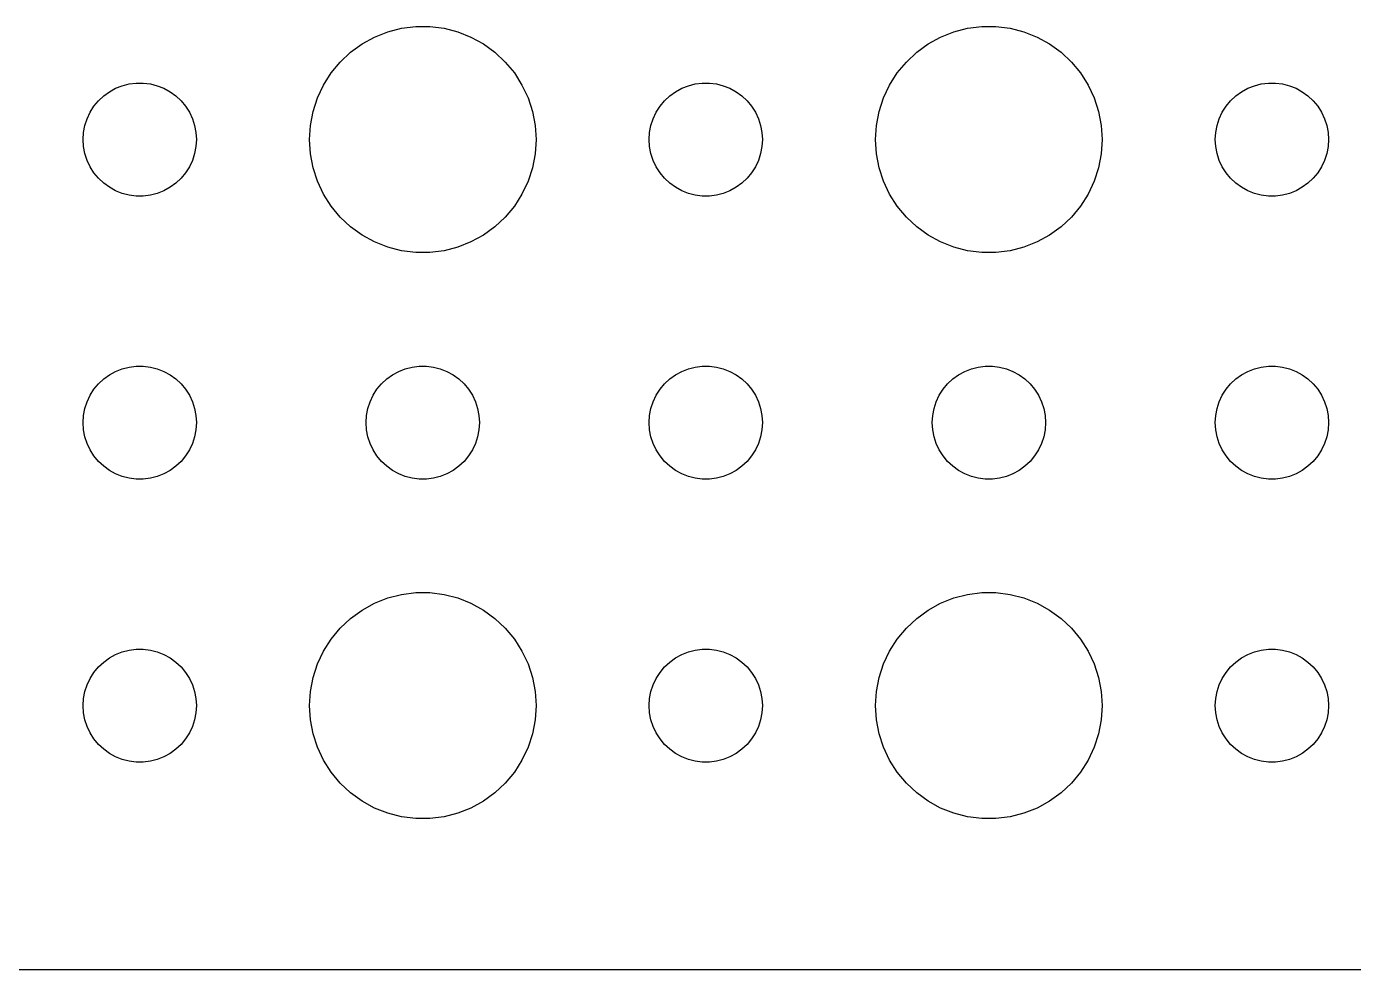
# Model space of a CAD drawing. Header units: metres. Extents: x -134 to 134, y 518 to 1078.
# Drawn here: x -3 to 32.16, y 632.01 to 656.99 of the extents above; entities that cross this region are included whole.
import ezdxf

# ---------------------------------------------------------------- set-up
doc = ezdxf.new("R2010")
doc.units = ezdxf.units.M

msp = doc.modelspace()

# ---------------------------------------------------------------- linework, layer by layer
for p, q in [((6.22266, 656.714), (6.57294, 656.853)), ((6.57294, 656.853), (6.93785, 656.947)), ((6.93785, 656.947), (7.31161, 656.994)), ((7.31161, 656.994), (7.68837, 656.994)), ((7.68837, 656.994), (8.06213, 656.947)), ((8.06213, 656.947), (8.42705, 656.853)), ((8.42705, 656.853), (8.77733, 656.714)), ((21.2227, 656.714), (21.5729, 656.853)), ((21.5729, 656.853), (21.9379, 656.947)), ((21.9379, 656.947), (22.3116, 656.994)), ((22.3116, 656.994), (22.6884, 656.994)), ((22.6884, 656.994), (23.0621, 656.947)), ((23.0621, 656.947), (23.427, 656.853)), ((23.427, 656.853), (23.7773, 656.714)), ((5.58772, 656.312), (5.89252, 656.533)), ((5.89252, 656.533), (6.22266, 656.714)), ((8.77733, 656.714), (9.10747, 656.533)), ((9.10747, 656.533), (9.41226, 656.312)), ((20.5877, 656.312), (20.8925, 656.533)), ((20.8925, 656.533), (21.2227, 656.714)), ((23.7773, 656.714), (24.1075, 656.533)), ((24.1075, 656.533), (24.4123, 656.312)), ((5.31308, 656.054), (5.58772, 656.312)), ((9.41226, 656.312), (9.6869, 656.054)), ((20.3131, 656.054), (20.5877, 656.312)), ((24.4123, 656.312), (24.6869, 656.054)), ((4.87108, 655.445), (5.07294, 655.763)), ((5.07294, 655.763), (5.31308, 656.054)), ((9.6869, 656.054), (9.92705, 655.763)), ((9.92705, 655.763), (10.1289, 655.445)), ((19.8711, 655.445), (20.0729, 655.763)), ((20.0729, 655.763), (20.3131, 656.054)), ((24.6869, 656.054), (24.927, 655.763)), ((24.927, 655.763), (25.1289, 655.445)), ((-0.63866, 655.357), (-0.46352, 655.427)), ((-0.46352, 655.427), (-0.28107, 655.473)), ((-0.28107, 655.473), (-0.09418, 655.497)), ((-0.09418, 655.497), (0.09418, 655.497)), ((0.09418, 655.497), (0.28107, 655.473)), ((0.28107, 655.473), (0.46352, 655.427)), ((0.46352, 655.427), (0.63866, 655.357)), ((4.71066, 655.104), (4.87108, 655.445)), ((10.1289, 655.445), (10.2893, 655.104)), ((14.3613, 655.357), (14.5365, 655.427)), ((14.5365, 655.427), (14.7189, 655.473)), ((14.7189, 655.473), (14.9058, 655.497)), ((14.9058, 655.497), (15.0942, 655.497)), ((15.0942, 655.497), (15.2811, 655.473)), ((15.2811, 655.473), (15.4635, 655.427)), ((15.4635, 655.427), (15.6387, 655.357)), ((19.7107, 655.104), (19.8711, 655.445)), ((25.1289, 655.445), (25.2893, 655.104)), ((29.3613, 655.357), (29.5365, 655.427)), ((29.5365, 655.427), (29.7189, 655.473)), ((29.7189, 655.473), (29.9058, 655.497)), ((29.9058, 655.497), (30.0942, 655.497)), ((30.0942, 655.497), (30.2811, 655.473)), ((30.2811, 655.473), (30.4635, 655.427)), ((30.4635, 655.427), (30.6387, 655.357)), ((-1.09344, 655.027), (-0.95613, 655.156)), ((-0.95613, 655.156), (-0.80373, 655.266)), ((-0.80373, 655.266), (-0.63866, 655.357)), ((0.63866, 655.357), (0.80373, 655.266)), ((0.80373, 655.266), (0.95613, 655.156)), ((0.95613, 655.156), (1.09344, 655.027)), ((4.59424, 654.746), (4.71066, 655.104)), ((10.2893, 655.104), (10.4057, 654.746)), ((13.9065, 655.027), (14.0439, 655.156)), ((14.0439, 655.156), (14.1963, 655.266)), ((14.1963, 655.266), (14.3613, 655.357)), ((15.6387, 655.357), (15.8037, 655.266)), ((15.8037, 655.266), (15.9561, 655.156)), ((15.9561, 655.156), (16.0934, 655.027)), ((19.5942, 654.746), (19.7107, 655.104)), ((25.2893, 655.104), (25.4057, 654.746)), ((28.9065, 655.027), (29.0439, 655.156)), ((29.0439, 655.156), (29.1963, 655.266)), ((29.1963, 655.266), (29.3613, 655.357)), ((30.6387, 655.357), (30.8037, 655.266)), ((30.8037, 655.266), (30.9561, 655.156)), ((30.9561, 655.156), (31.0934, 655.027)), ((-1.39465, 654.552), (-1.31445, 654.723)), ((-1.31445, 654.723), (-1.21352, 654.882)), ((-1.21352, 654.882), (-1.09344, 655.027)), ((1.09344, 655.027), (1.21352, 654.882)), ((1.21352, 654.882), (1.31445, 654.723)), ((1.31445, 654.723), (1.39465, 654.552)), ((4.52365, 654.376), (4.59424, 654.746)), ((10.4057, 654.746), (10.4763, 654.376)), ((13.6053, 654.552), (13.6855, 654.723)), ((13.6855, 654.723), (13.7865, 654.882)), ((13.7865, 654.882), (13.9065, 655.027)), ((16.0934, 655.027), (16.2135, 654.882)), ((16.2135, 654.882), (16.3145, 654.723)), ((16.3145, 654.723), (16.3947, 654.552)), ((19.5237, 654.376), (19.5942, 654.746)), ((25.4057, 654.746), (25.4763, 654.376)), ((28.6053, 654.552), (28.6855, 654.723)), ((28.6855, 654.723), (28.7865, 654.882)), ((28.7865, 654.882), (28.9065, 655.027)), ((31.0934, 655.027), (31.2135, 654.882)), ((31.2135, 654.882), (31.3145, 654.723)), ((31.3145, 654.723), (31.3947, 654.552)), ((-1.48816, 654.188), (-1.45287, 654.373)), ((-1.45287, 654.373), (-1.39465, 654.552)), ((1.39465, 654.552), (1.45287, 654.373)), ((1.45287, 654.373), (1.48816, 654.188)), ((4.5, 654), (4.52365, 654.376)), ((10.4763, 654.376), (10.5, 654)), ((13.5118, 654.188), (13.5471, 654.373)), ((13.5471, 654.373), (13.6053, 654.552)), ((16.3947, 654.552), (16.4529, 654.373)), ((16.4529, 654.373), (16.4882, 654.188)), ((19.5, 654), (19.5237, 654.376)), ((25.4763, 654.376), (25.5, 654)), ((28.5118, 654.188), (28.5471, 654.373)), ((28.5471, 654.373), (28.6053, 654.552)), ((31.3947, 654.552), (31.4529, 654.373)), ((31.4529, 654.373), (31.4882, 654.188)), ((-1.5, 654), (-1.48816, 654.188)), ((-1.48816, 653.812), (-1.5, 654)), ((1.48816, 654.188), (1.5, 654)), ((1.5, 654), (1.48816, 653.812)), ((4.52365, 653.624), (4.5, 654)), ((10.5, 654), (10.4763, 653.624)), ((13.5, 654), (13.5118, 654.188)), ((13.5118, 653.812), (13.5, 654)), ((16.4882, 654.188), (16.5, 654)), ((16.5, 654), (16.4882, 653.812)), ((19.5237, 653.624), (19.5, 654)), ((25.5, 654), (25.4763, 653.624)), ((28.5, 654), (28.5118, 654.188)), ((28.5118, 653.812), (28.5, 654)), ((31.4882, 654.188), (31.5, 654)), ((31.5, 654), (31.4882, 653.812)), ((-1.45287, 653.627), (-1.48816, 653.812)), ((1.48816, 653.812), (1.45287, 653.627)), ((13.5471, 653.627), (13.5118, 653.812)), ((16.4882, 653.812), (16.4529, 653.627)), ((28.5471, 653.627), (28.5118, 653.812)), ((31.4882, 653.812), (31.4529, 653.627)), ((-1.39465, 653.448), (-1.45287, 653.627)), ((-1.31445, 653.277), (-1.39465, 653.448)), ((1.39465, 653.448), (1.31445, 653.277)), ((1.45287, 653.627), (1.39465, 653.448)), ((4.59424, 653.254), (4.52365, 653.624)), ((10.4763, 653.624), (10.4057, 653.254)), ((13.6053, 653.448), (13.5471, 653.627)), ((13.6855, 653.277), (13.6053, 653.448)), ((16.3947, 653.448), (16.3145, 653.277)), ((16.4529, 653.627), (16.3947, 653.448)), ((19.5942, 653.254), (19.5237, 653.624)), ((25.4763, 653.624), (25.4057, 653.254)), ((28.6053, 653.448), (28.5471, 653.627)), ((28.6855, 653.277), (28.6053, 653.448)), ((31.3947, 653.448), (31.3145, 653.277)), ((31.4529, 653.627), (31.3947, 653.448)), ((-1.21352, 653.118), (-1.31445, 653.277)), ((-1.09344, 652.973), (-1.21352, 653.118)), ((-0.95613, 652.844), (-1.09344, 652.973)), ((1.09344, 652.973), (0.95613, 652.844)), ((1.21352, 653.118), (1.09344, 652.973)), ((1.31445, 653.277), (1.21352, 653.118)), ((4.71066, 652.896), (4.59424, 653.254)), ((10.4057, 653.254), (10.2893, 652.896)), ((13.7865, 653.118), (13.6855, 653.277)), ((13.9065, 652.973), (13.7865, 653.118)), ((14.0439, 652.844), (13.9065, 652.973)), ((16.0934, 652.973), (15.9561, 652.844)), ((16.2135, 653.118), (16.0934, 652.973)), ((16.3145, 653.277), (16.2135, 653.118)), ((19.7107, 652.896), (19.5942, 653.254)), ((25.4057, 653.254), (25.2893, 652.896)), ((28.7865, 653.118), (28.6855, 653.277)), ((28.9065, 652.973), (28.7865, 653.118)), ((29.0439, 652.844), (28.9065, 652.973)), ((31.0934, 652.973), (30.9561, 652.844)), ((31.2135, 653.118), (31.0934, 652.973)), ((31.3145, 653.277), (31.2135, 653.118)), ((-0.80373, 652.734), (-0.95613, 652.844)), ((-0.63866, 652.643), (-0.80373, 652.734)), ((-0.46352, 652.573), (-0.63866, 652.643)), ((0.63866, 652.643), (0.46352, 652.573)), ((0.80373, 652.734), (0.63866, 652.643)), ((0.95613, 652.844), (0.80373, 652.734)), ((4.87108, 652.555), (4.71066, 652.896)), ((10.2893, 652.896), (10.1289, 652.555)), ((14.1963, 652.734), (14.0439, 652.844)), ((14.3613, 652.643), (14.1963, 652.734)), ((14.5365, 652.573), (14.3613, 652.643)), ((15.6387, 652.643), (15.4635, 652.573)), ((15.8037, 652.734), (15.6387, 652.643)), ((15.9561, 652.844), (15.8037, 652.734)), ((19.8711, 652.555), (19.7107, 652.896)), ((25.2893, 652.896), (25.1289, 652.555)), ((29.1963, 652.734), (29.0439, 652.844)), ((29.3613, 652.643), (29.1963, 652.734)), ((29.5365, 652.573), (29.3613, 652.643)), ((30.6387, 652.643), (30.4635, 652.573)), ((30.8037, 652.734), (30.6387, 652.643)), ((30.9561, 652.844), (30.8037, 652.734)), ((-0.28107, 652.527), (-0.46352, 652.573)), ((-0.09418, 652.503), (-0.28107, 652.527)), ((0.09418, 652.503), (-0.09418, 652.503)), ((0.28107, 652.527), (0.09418, 652.503)), ((0.46352, 652.573), (0.28107, 652.527)), ((5.07294, 652.237), (4.87108, 652.555)), ((10.1289, 652.555), (9.92705, 652.237)), ((14.7189, 652.527), (14.5365, 652.573)), ((14.9058, 652.503), (14.7189, 652.527)), ((15.0942, 652.503), (14.9058, 652.503)), ((15.2811, 652.527), (15.0942, 652.503)), ((15.4635, 652.573), (15.2811, 652.527)), ((20.0729, 652.237), (19.8711, 652.555)), ((25.1289, 652.555), (24.927, 652.237)), ((29.7189, 652.527), (29.5365, 652.573)), ((29.9058, 652.503), (29.7189, 652.527)), ((30.0942, 652.503), (29.9058, 652.503)), ((30.2811, 652.527), (30.0942, 652.503)), ((30.4635, 652.573), (30.2811, 652.527)), ((5.31308, 651.946), (5.07294, 652.237)), ((5.58772, 651.688), (5.31308, 651.946)), ((9.6869, 651.946), (9.41226, 651.688)), ((9.92705, 652.237), (9.6869, 651.946)), ((20.3131, 651.946), (20.0729, 652.237)), ((20.5877, 651.688), (20.3131, 651.946)), ((24.6869, 651.946), (24.4123, 651.688)), ((24.927, 652.237), (24.6869, 651.946)), ((5.89252, 651.467), (5.58772, 651.688)), ((9.41226, 651.688), (9.10747, 651.467)), ((20.8925, 651.467), (20.5877, 651.688)), ((24.4123, 651.688), (24.1075, 651.467)), ((6.22266, 651.286), (5.89252, 651.467)), ((6.57294, 651.147), (6.22266, 651.286)), ((8.77733, 651.286), (8.42705, 651.147)), ((9.10747, 651.467), (8.77733, 651.286)), ((21.2227, 651.286), (20.8925, 651.467)), ((21.5729, 651.147), (21.2227, 651.286)), ((23.7773, 651.286), (23.427, 651.147)), ((24.1075, 651.467), (23.7773, 651.286)), ((6.93785, 651.053), (6.57294, 651.147)), ((7.31161, 651.006), (6.93785, 651.053)), ((7.68837, 651.006), (7.31161, 651.006)), ((8.06213, 651.053), (7.68837, 651.006)), ((8.42705, 651.147), (8.06213, 651.053)), ((21.9379, 651.053), (21.5729, 651.147)), ((22.3116, 651.006), (21.9379, 651.053)), ((22.6884, 651.006), (22.3116, 651.006)), ((23.0621, 651.053), (22.6884, 651.006)), ((23.427, 651.147), (23.0621, 651.053)), ((-0.95613, 647.656), (-0.80373, 647.766)), ((-0.80373, 647.766), (-0.63866, 647.857)), ((-0.63866, 647.857), (-0.46352, 647.927)), ((-0.46352, 647.927), (-0.28107, 647.973)), ((-0.28107, 647.973), (-0.09418, 647.997)), ((-0.09418, 647.997), (0.09418, 647.997)), ((0.09418, 647.997), (0.28107, 647.973)), ((0.28107, 647.973), (0.46352, 647.927)), ((0.46352, 647.927), (0.63866, 647.857)), ((0.63866, 647.857), (0.80373, 647.766)), ((0.80373, 647.766), (0.95613, 647.656)), ((6.54385, 647.656), (6.69626, 647.766)), ((6.69626, 647.766), (6.86133, 647.857)), ((6.86133, 647.857), (7.03647, 647.927)), ((7.03647, 647.927), (7.21892, 647.973)), ((7.21892, 647.973), (7.40581, 647.997)), ((7.40581, 647.997), (7.59418, 647.997)), ((7.59418, 647.997), (7.78107, 647.973)), ((7.78107, 647.973), (7.96352, 647.927)), ((7.96352, 647.927), (8.13866, 647.857)), ((8.13866, 647.857), (8.30373, 647.766)), ((8.30373, 647.766), (8.45613, 647.656)), ((14.0439, 647.656), (14.1963, 647.766)), ((14.1963, 647.766), (14.3613, 647.857)), ((14.3613, 647.857), (14.5365, 647.927)), ((14.5365, 647.927), (14.7189, 647.973)), ((14.7189, 647.973), (14.9058, 647.997)), ((14.9058, 647.997), (15.0942, 647.997)), ((15.0942, 647.997), (15.2811, 647.973)), ((15.2811, 647.973), (15.4635, 647.927)), ((15.4635, 647.927), (15.6387, 647.857)), ((15.6387, 647.857), (15.8037, 647.766)), ((15.8037, 647.766), (15.9561, 647.656)), ((21.5439, 647.656), (21.6963, 647.766)), ((21.6963, 647.766), (21.8613, 647.857)), ((21.8613, 647.857), (22.0365, 647.927)), ((22.0365, 647.927), (22.2189, 647.973)), ((22.2189, 647.973), (22.4058, 647.997)), ((22.4058, 647.997), (22.5942, 647.997)), ((22.5942, 647.997), (22.7811, 647.973)), ((22.7811, 647.973), (22.9635, 647.927)), ((22.9635, 647.927), (23.1387, 647.857)), ((23.1387, 647.857), (23.3037, 647.766)), ((23.3037, 647.766), (23.4561, 647.656)), ((29.0439, 647.656), (29.1963, 647.766)), ((29.1963, 647.766), (29.3613, 647.857)), ((29.3613, 647.857), (29.5365, 647.927)), ((29.5365, 647.927), (29.7189, 647.973)), ((29.7189, 647.973), (29.9058, 647.997)), ((29.9058, 647.997), (30.0942, 647.997)), ((30.0942, 647.997), (30.2811, 647.973)), ((30.2811, 647.973), (30.4635, 647.927)), ((30.4635, 647.927), (30.6387, 647.857)), ((30.6387, 647.857), (30.8037, 647.766)), ((30.8037, 647.766), (30.9561, 647.656)), ((-1.31445, 647.223), (-1.21352, 647.382)), ((-1.21352, 647.382), (-1.09344, 647.527)), ((-1.09344, 647.527), (-0.95613, 647.656)), ((0.95613, 647.656), (1.09344, 647.527)), ((1.09344, 647.527), (1.21352, 647.382)), ((1.21352, 647.382), (1.31445, 647.223)), ((6.18553, 647.223), (6.28647, 647.382)), ((6.28647, 647.382), (6.40654, 647.527)), ((6.40654, 647.527), (6.54385, 647.656)), ((8.45613, 647.656), (8.59344, 647.527)), ((8.59344, 647.527), (8.71352, 647.382)), ((8.71352, 647.382), (8.81445, 647.223)), ((13.6855, 647.223), (13.7865, 647.382)), ((13.7865, 647.382), (13.9065, 647.527)), ((13.9065, 647.527), (14.0439, 647.656)), ((15.9561, 647.656), (16.0934, 647.527)), ((16.0934, 647.527), (16.2135, 647.382)), ((16.2135, 647.382), (16.3145, 647.223)), ((21.1855, 647.223), (21.2865, 647.382)), ((21.2865, 647.382), (21.4065, 647.527)), ((21.4065, 647.527), (21.5439, 647.656)), ((23.4561, 647.656), (23.5934, 647.527)), ((23.5934, 647.527), (23.7135, 647.382)), ((23.7135, 647.382), (23.8145, 647.223)), ((28.6855, 647.223), (28.7865, 647.382)), ((28.7865, 647.382), (28.9065, 647.527)), ((28.9065, 647.527), (29.0439, 647.656)), ((30.9561, 647.656), (31.0934, 647.527)), ((31.0934, 647.527), (31.2135, 647.382)), ((31.2135, 647.382), (31.3145, 647.223)), ((-1.45287, 646.873), (-1.39465, 647.052)), ((-1.39465, 647.052), (-1.31445, 647.223)), ((1.31445, 647.223), (1.39465, 647.052)), ((1.39465, 647.052), (1.45287, 646.873)), ((6.04712, 646.873), (6.10533, 647.052)), ((6.10533, 647.052), (6.18553, 647.223)), ((8.81445, 647.223), (8.89465, 647.052)), ((8.89465, 647.052), (8.95287, 646.873)), ((13.5471, 646.873), (13.6053, 647.052)), ((13.6053, 647.052), (13.6855, 647.223)), ((16.3145, 647.223), (16.3947, 647.052)), ((16.3947, 647.052), (16.4529, 646.873)), ((21.0471, 646.873), (21.1053, 647.052)), ((21.1053, 647.052), (21.1855, 647.223)), ((23.8145, 647.223), (23.8947, 647.052)), ((23.8947, 647.052), (23.9529, 646.873)), ((28.5471, 646.873), (28.6053, 647.052)), ((28.6053, 647.052), (28.6855, 647.223)), ((31.3145, 647.223), (31.3947, 647.052)), ((31.3947, 647.052), (31.4529, 646.873)), ((-1.5, 646.5), (-1.48816, 646.688)), ((-1.48816, 646.688), (-1.45287, 646.873)), ((1.45287, 646.873), (1.48816, 646.688)), ((1.48816, 646.688), (1.5, 646.5)), ((6, 646.5), (6.01183, 646.688)), ((6.01183, 646.688), (6.04712, 646.873)), ((8.95287, 646.873), (8.98816, 646.688)), ((8.98816, 646.688), (9, 646.5)), ((13.5, 646.5), (13.5118, 646.688)), ((13.5118, 646.688), (13.5471, 646.873)), ((16.4529, 646.873), (16.4882, 646.688)), ((16.4882, 646.688), (16.5, 646.5)), ((21, 646.5), (21.0118, 646.688)), ((21.0118, 646.688), (21.0471, 646.873)), ((23.9529, 646.873), (23.9882, 646.688)), ((23.9882, 646.688), (24, 646.5)), ((28.5, 646.5), (28.5118, 646.688)), ((28.5118, 646.688), (28.5471, 646.873)), ((31.4529, 646.873), (31.4882, 646.688)), ((31.4882, 646.688), (31.5, 646.5)), ((-1.48816, 646.312), (-1.5, 646.5)), ((-1.45287, 646.127), (-1.48816, 646.312)), ((1.48816, 646.312), (1.45287, 646.127)), ((1.5, 646.5), (1.48816, 646.312)), ((6.01183, 646.312), (6, 646.5)), ((6.04712, 646.127), (6.01183, 646.312)), ((8.98816, 646.312), (8.95287, 646.127)), ((9, 646.5), (8.98816, 646.312)), ((13.5118, 646.312), (13.5, 646.5)), ((13.5471, 646.127), (13.5118, 646.312)), ((16.4882, 646.312), (16.4529, 646.127)), ((16.5, 646.5), (16.4882, 646.312)), ((21.0118, 646.312), (21, 646.5)), ((21.0471, 646.127), (21.0118, 646.312)), ((23.9882, 646.312), (23.9529, 646.127)), ((24, 646.5), (23.9882, 646.312)), ((28.5118, 646.312), (28.5, 646.5)), ((28.5471, 646.127), (28.5118, 646.312)), ((31.4882, 646.312), (31.4529, 646.127)), ((31.5, 646.5), (31.4882, 646.312)), ((-1.39465, 645.948), (-1.45287, 646.127)), ((-1.31445, 645.777), (-1.39465, 645.948)), ((1.39465, 645.948), (1.31445, 645.777)), ((1.45287, 646.127), (1.39465, 645.948)), ((6.10533, 645.948), (6.04712, 646.127)), ((6.18553, 645.777), (6.10533, 645.948)), ((8.89465, 645.948), (8.81445, 645.777)), ((8.95287, 646.127), (8.89465, 645.948)), ((13.6053, 645.948), (13.5471, 646.127)), ((13.6855, 645.777), (13.6053, 645.948)), ((16.3947, 645.948), (16.3145, 645.777)), ((16.4529, 646.127), (16.3947, 645.948)), ((21.1053, 645.948), (21.0471, 646.127)), ((21.1855, 645.777), (21.1053, 645.948)), ((23.8947, 645.948), (23.8145, 645.777)), ((23.9529, 646.127), (23.8947, 645.948)), ((28.6053, 645.948), (28.5471, 646.127)), ((28.6855, 645.777), (28.6053, 645.948)), ((31.3947, 645.948), (31.3145, 645.777)), ((31.4529, 646.127), (31.3947, 645.948)), ((-1.21352, 645.618), (-1.31445, 645.777)), ((-1.09344, 645.473), (-1.21352, 645.618)), ((1.21352, 645.618), (1.09344, 645.473)), ((1.31445, 645.777), (1.21352, 645.618)), ((6.28647, 645.618), (6.18553, 645.777)), ((6.40654, 645.473), (6.28647, 645.618)), ((8.71352, 645.618), (8.59344, 645.473)), ((8.81445, 645.777), (8.71352, 645.618)), ((13.7865, 645.618), (13.6855, 645.777)), ((13.9065, 645.473), (13.7865, 645.618)), ((16.2135, 645.618), (16.0934, 645.473)), ((16.3145, 645.777), (16.2135, 645.618)), ((21.2865, 645.618), (21.1855, 645.777)), ((21.4065, 645.473), (21.2865, 645.618)), ((23.7135, 645.618), (23.5934, 645.473)), ((23.8145, 645.777), (23.7135, 645.618)), ((28.7865, 645.618), (28.6855, 645.777)), ((28.9065, 645.473), (28.7865, 645.618)), ((31.2135, 645.618), (31.0934, 645.473)), ((31.3145, 645.777), (31.2135, 645.618)), ((-0.95613, 645.344), (-1.09344, 645.473)), ((-0.80373, 645.234), (-0.95613, 645.344)), ((-0.63866, 645.143), (-0.80373, 645.234)), ((0.80373, 645.234), (0.63866, 645.143)), ((0.95613, 645.344), (0.80373, 645.234)), ((1.09344, 645.473), (0.95613, 645.344)), ((6.54385, 645.344), (6.40654, 645.473)), ((6.69626, 645.234), (6.54385, 645.344)), ((6.86133, 645.143), (6.69626, 645.234)), ((8.30373, 645.234), (8.13866, 645.143)), ((8.45613, 645.344), (8.30373, 645.234)), ((8.59344, 645.473), (8.45613, 645.344)), ((14.0439, 645.344), (13.9065, 645.473)), ((14.1963, 645.234), (14.0439, 645.344)), ((14.3613, 645.143), (14.1963, 645.234)), ((15.8037, 645.234), (15.6387, 645.143)), ((15.9561, 645.344), (15.8037, 645.234)), ((16.0934, 645.473), (15.9561, 645.344)), ((21.5439, 645.344), (21.4065, 645.473)), ((21.6963, 645.234), (21.5439, 645.344)), ((21.8613, 645.143), (21.6963, 645.234)), ((23.3037, 645.234), (23.1387, 645.143)), ((23.4561, 645.344), (23.3037, 645.234)), ((23.5934, 645.473), (23.4561, 645.344)), ((29.0439, 645.344), (28.9065, 645.473)), ((29.1963, 645.234), (29.0439, 645.344)), ((29.3613, 645.143), (29.1963, 645.234)), ((30.8037, 645.234), (30.6387, 645.143)), ((30.9561, 645.344), (30.8037, 645.234)), ((31.0934, 645.473), (30.9561, 645.344)), ((-0.46352, 645.073), (-0.63866, 645.143)), ((-0.28107, 645.027), (-0.46352, 645.073)), ((-0.09418, 645.003), (-0.28107, 645.027)), ((0.09418, 645.003), (-0.09418, 645.003)), ((0.28107, 645.027), (0.09418, 645.003)), ((0.46352, 645.073), (0.28107, 645.027)), ((0.63866, 645.143), (0.46352, 645.073)), ((7.03647, 645.073), (6.86133, 645.143)), ((7.21892, 645.027), (7.03647, 645.073)), ((7.40581, 645.003), (7.21892, 645.027)), ((7.59418, 645.003), (7.40581, 645.003)), ((7.78107, 645.027), (7.59418, 645.003)), ((7.96352, 645.073), (7.78107, 645.027)), ((8.13866, 645.143), (7.96352, 645.073)), ((14.5365, 645.073), (14.3613, 645.143)), ((14.7189, 645.027), (14.5365, 645.073)), ((14.9058, 645.003), (14.7189, 645.027)), ((15.0942, 645.003), (14.9058, 645.003)), ((15.2811, 645.027), (15.0942, 645.003)), ((15.4635, 645.073), (15.2811, 645.027)), ((15.6387, 645.143), (15.4635, 645.073)), ((22.0365, 645.073), (21.8613, 645.143)), ((22.2189, 645.027), (22.0365, 645.073)), ((22.4058, 645.003), (22.2189, 645.027)), ((22.5942, 645.003), (22.4058, 645.003)), ((22.7811, 645.027), (22.5942, 645.003)), ((22.9635, 645.073), (22.7811, 645.027)), ((23.1387, 645.143), (22.9635, 645.073)), ((29.5365, 645.073), (29.3613, 645.143)), ((29.7189, 645.027), (29.5365, 645.073)), ((29.9058, 645.003), (29.7189, 645.027)), ((30.0942, 645.003), (29.9058, 645.003)), ((30.2811, 645.027), (30.0942, 645.003)), ((30.4635, 645.073), (30.2811, 645.027)), ((30.6387, 645.143), (30.4635, 645.073)), ((5.89252, 641.533), (6.22266, 641.714)), ((6.22266, 641.714), (6.57294, 641.853)), ((6.57294, 641.853), (6.93785, 641.947)), ((6.93785, 641.947), (7.31161, 641.994)), ((7.31161, 641.994), (7.68837, 641.994)), ((7.68837, 641.994), (8.06213, 641.947)), ((8.06213, 641.947), (8.42705, 641.853)), ((8.42705, 641.853), (8.77733, 641.714)), ((8.77733, 641.714), (9.10747, 641.533)), ((20.8925, 641.533), (21.2227, 641.714)), ((21.2227, 641.714), (21.5729, 641.853)), ((21.5729, 641.853), (21.9379, 641.947)), ((21.9379, 641.947), (22.3116, 641.994)), ((22.3116, 641.994), (22.6884, 641.994)), ((22.6884, 641.994), (23.0621, 641.947)), ((23.0621, 641.947), (23.427, 641.853)), ((23.427, 641.853), (23.7773, 641.714)), ((23.7773, 641.714), (24.1075, 641.533)), ((5.58772, 641.312), (5.89252, 641.533)), ((9.10747, 641.533), (9.41226, 641.312)), ((20.5877, 641.312), (20.8925, 641.533)), ((24.1075, 641.533), (24.4123, 641.312)), ((5.07294, 640.763), (5.31308, 641.054)), ((5.31308, 641.054), (5.58772, 641.312)), ((9.41226, 641.312), (9.6869, 641.054)), ((9.6869, 641.054), (9.92705, 640.763)), ((20.0729, 640.763), (20.3131, 641.054)), ((20.3131, 641.054), (20.5877, 641.312)), ((24.4123, 641.312), (24.6869, 641.054)), ((24.6869, 641.054), (24.927, 640.763)), ((4.87108, 640.445), (5.07294, 640.763)), ((9.92705, 640.763), (10.1289, 640.445)), ((19.8711, 640.445), (20.0729, 640.763)), ((24.927, 640.763), (25.1289, 640.445)), ((-0.80373, 640.266), (-0.63866, 640.357)), ((-0.63866, 640.357), (-0.46352, 640.427)), ((-0.46352, 640.427), (-0.28107, 640.473)), ((-0.28107, 640.473), (-0.09418, 640.497)), ((-0.09418, 640.497), (0.09418, 640.497)), ((0.09418, 640.497), (0.28107, 640.473)), ((0.28107, 640.473), (0.46352, 640.427)), ((0.46352, 640.427), (0.63866, 640.357)), ((0.63866, 640.357), (0.80373, 640.266)), ((4.71066, 640.104), (4.87108, 640.445)), ((10.1289, 640.445), (10.2893, 640.104)), ((14.1963, 640.266), (14.3613, 640.357)), ((14.3613, 640.357), (14.5365, 640.427)), ((14.5365, 640.427), (14.7189, 640.473)), ((14.7189, 640.473), (14.9058, 640.497)), ((14.9058, 640.497), (15.0942, 640.497)), ((15.0942, 640.497), (15.2811, 640.473)), ((15.2811, 640.473), (15.4635, 640.427)), ((15.4635, 640.427), (15.6387, 640.357)), ((15.6387, 640.357), (15.8037, 640.266)), ((19.7107, 640.104), (19.8711, 640.445)), ((25.1289, 640.445), (25.2893, 640.104)), ((29.1963, 640.266), (29.3613, 640.357)), ((29.3613, 640.357), (29.5365, 640.427)), ((29.5365, 640.427), (29.7189, 640.473)), ((29.7189, 640.473), (29.9058, 640.497)), ((29.9058, 640.497), (30.0942, 640.497)), ((30.0942, 640.497), (30.2811, 640.473)), ((30.2811, 640.473), (30.4635, 640.427)), ((30.4635, 640.427), (30.6387, 640.357)), ((30.6387, 640.357), (30.8037, 640.266)), ((-1.21352, 639.882), (-1.09344, 640.027)), ((-1.09344, 640.027), (-0.95613, 640.156)), ((-0.95613, 640.156), (-0.80373, 640.266)), ((0.80373, 640.266), (0.95613, 640.156)), ((0.95613, 640.156), (1.09344, 640.027)), ((1.09344, 640.027), (1.21352, 639.882)), ((4.59424, 639.746), (4.71066, 640.104)), ((10.2893, 640.104), (10.4057, 639.746)), ((13.7865, 639.882), (13.9065, 640.027)), ((13.9065, 640.027), (14.0439, 640.156)), ((14.0439, 640.156), (14.1963, 640.266)), ((15.8037, 640.266), (15.9561, 640.156)), ((15.9561, 640.156), (16.0934, 640.027)), ((16.0934, 640.027), (16.2135, 639.882)), ((19.5942, 639.746), (19.7107, 640.104)), ((25.2893, 640.104), (25.4057, 639.746)), ((28.7865, 639.882), (28.9065, 640.027)), ((28.9065, 640.027), (29.0439, 640.156)), ((29.0439, 640.156), (29.1963, 640.266)), ((30.8037, 640.266), (30.9561, 640.156)), ((30.9561, 640.156), (31.0934, 640.027)), ((31.0934, 640.027), (31.2135, 639.882)), ((-1.39465, 639.552), (-1.31445, 639.723)), ((-1.31445, 639.723), (-1.21352, 639.882)), ((1.21352, 639.882), (1.31445, 639.723)), ((1.31445, 639.723), (1.39465, 639.552)), ((4.52365, 639.376), (4.59424, 639.746)), ((10.4057, 639.746), (10.4763, 639.376)), ((13.6053, 639.552), (13.6855, 639.723)), ((13.6855, 639.723), (13.7865, 639.882)), ((16.2135, 639.882), (16.3145, 639.723)), ((16.3145, 639.723), (16.3947, 639.552)), ((19.5237, 639.376), (19.5942, 639.746)), ((25.4057, 639.746), (25.4763, 639.376)), ((28.6053, 639.552), (28.6855, 639.723)), ((28.6855, 639.723), (28.7865, 639.882)), ((31.2135, 639.882), (31.3145, 639.723)), ((31.3145, 639.723), (31.3947, 639.552)), ((-1.48816, 639.188), (-1.45287, 639.373)), ((-1.45287, 639.373), (-1.39465, 639.552)), ((1.39465, 639.552), (1.45287, 639.373)), ((1.45287, 639.373), (1.48816, 639.188)), ((4.5, 639), (4.52365, 639.376)), ((10.4763, 639.376), (10.5, 639)), ((13.5118, 639.188), (13.5471, 639.373)), ((13.5471, 639.373), (13.6053, 639.552)), ((16.3947, 639.552), (16.4529, 639.373)), ((16.4529, 639.373), (16.4882, 639.188)), ((19.5, 639), (19.5237, 639.376)), ((25.4763, 639.376), (25.5, 639)), ((28.5118, 639.188), (28.5471, 639.373)), ((28.5471, 639.373), (28.6053, 639.552)), ((31.3947, 639.552), (31.4529, 639.373)), ((31.4529, 639.373), (31.4882, 639.188)), ((-1.5, 639), (-1.48816, 639.188)), ((-1.48816, 638.812), (-1.5, 639)), ((1.48816, 639.188), (1.5, 639)), ((1.5, 639), (1.48816, 638.812)), ((4.52365, 638.624), (4.5, 639)), ((10.5, 639), (10.4763, 638.624)), ((13.5, 639), (13.5118, 639.188)), ((13.5118, 638.812), (13.5, 639)), ((16.4882, 639.188), (16.5, 639)), ((16.5, 639), (16.4882, 638.812)), ((19.5237, 638.624), (19.5, 639)), ((25.5, 639), (25.4763, 638.624)), ((28.5, 639), (28.5118, 639.188)), ((28.5118, 638.812), (28.5, 639)), ((31.4882, 639.188), (31.5, 639)), ((31.5, 639), (31.4882, 638.812)), ((-1.45287, 638.627), (-1.48816, 638.812)), ((-1.39465, 638.448), (-1.45287, 638.627)), ((1.45287, 638.627), (1.39465, 638.448)), ((1.48816, 638.812), (1.45287, 638.627)), ((4.59424, 638.254), (4.52365, 638.624)), ((10.4763, 638.624), (10.4057, 638.254)), ((13.5471, 638.627), (13.5118, 638.812)), ((13.6053, 638.448), (13.5471, 638.627)), ((16.4529, 638.627), (16.3947, 638.448)), ((16.4882, 638.812), (16.4529, 638.627)), ((19.5942, 638.254), (19.5237, 638.624)), ((25.4763, 638.624), (25.4057, 638.254)), ((28.5471, 638.627), (28.5118, 638.812)), ((28.6053, 638.448), (28.5471, 638.627)), ((31.4529, 638.627), (31.3947, 638.448)), ((31.4882, 638.812), (31.4529, 638.627)), ((-1.31445, 638.277), (-1.39465, 638.448)), ((-1.21352, 638.118), (-1.31445, 638.277)), ((1.31445, 638.277), (1.21352, 638.118)), ((1.39465, 638.448), (1.31445, 638.277)), ((4.71066, 637.896), (4.59424, 638.254)), ((10.4057, 638.254), (10.2893, 637.896)), ((13.6855, 638.277), (13.6053, 638.448)), ((13.7865, 638.118), (13.6855, 638.277)), ((16.3145, 638.277), (16.2135, 638.118)), ((16.3947, 638.448), (16.3145, 638.277)), ((19.7107, 637.896), (19.5942, 638.254)), ((25.4057, 638.254), (25.2893, 637.896)), ((28.6855, 638.277), (28.6053, 638.448)), ((28.7865, 638.118), (28.6855, 638.277)), ((31.3145, 638.277), (31.2135, 638.118)), ((31.3947, 638.448), (31.3145, 638.277)), ((-1.09344, 637.973), (-1.21352, 638.118)), ((-0.95613, 637.844), (-1.09344, 637.973)), ((-0.80373, 637.734), (-0.95613, 637.844)), ((0.95613, 637.844), (0.80373, 637.734)), ((1.09344, 637.973), (0.95613, 637.844)), ((1.21352, 638.118), (1.09344, 637.973)), ((4.87108, 637.555), (4.71066, 637.896)), ((10.2893, 637.896), (10.1289, 637.555)), ((13.9065, 637.973), (13.7865, 638.118)), ((14.0439, 637.844), (13.9065, 637.973)), ((14.1963, 637.734), (14.0439, 637.844)), ((15.9561, 637.844), (15.8037, 637.734)), ((16.0934, 637.973), (15.9561, 637.844)), ((16.2135, 638.118), (16.0934, 637.973)), ((19.8711, 637.555), (19.7107, 637.896)), ((25.2893, 637.896), (25.1289, 637.555)), ((28.9065, 637.973), (28.7865, 638.118)), ((29.0439, 637.844), (28.9065, 637.973)), ((29.1963, 637.734), (29.0439, 637.844)), ((30.9561, 637.844), (30.8037, 637.734)), ((31.0934, 637.973), (30.9561, 637.844)), ((31.2135, 638.118), (31.0934, 637.973)), ((-0.63866, 637.643), (-0.80373, 637.734)), ((-0.46352, 637.573), (-0.63866, 637.643)), ((-0.28107, 637.527), (-0.46352, 637.573)), ((-0.09418, 637.503), (-0.28107, 637.527)), ((0.09418, 637.503), (-0.09418, 637.503)), ((0.28107, 637.527), (0.09418, 637.503)), ((0.46352, 637.573), (0.28107, 637.527)), ((0.63866, 637.643), (0.46352, 637.573)), ((0.80373, 637.734), (0.63866, 637.643)), ((5.07294, 637.237), (4.87108, 637.555)), ((10.1289, 637.555), (9.92705, 637.237)), ((14.3613, 637.643), (14.1963, 637.734)), ((14.5365, 637.573), (14.3613, 637.643)), ((14.7189, 637.527), (14.5365, 637.573)), ((14.9058, 637.503), (14.7189, 637.527)), ((15.0942, 637.503), (14.9058, 637.503)), ((15.2811, 637.527), (15.0942, 637.503)), ((15.4635, 637.573), (15.2811, 637.527)), ((15.6387, 637.643), (15.4635, 637.573)), ((15.8037, 637.734), (15.6387, 637.643)), ((20.0729, 637.237), (19.8711, 637.555)), ((25.1289, 637.555), (24.927, 637.237)), ((29.3613, 637.643), (29.1963, 637.734)), ((29.5365, 637.573), (29.3613, 637.643)), ((29.7189, 637.527), (29.5365, 637.573)), ((29.9058, 637.503), (29.7189, 637.527)), ((30.0942, 637.503), (29.9058, 637.503)), ((30.2811, 637.527), (30.0942, 637.503)), ((30.4635, 637.573), (30.2811, 637.527)), ((30.6387, 637.643), (30.4635, 637.573)), ((30.8037, 637.734), (30.6387, 637.643)), ((5.31308, 636.946), (5.07294, 637.237)), ((9.92705, 637.237), (9.6869, 636.946)), ((20.3131, 636.946), (20.0729, 637.237)), ((24.927, 637.237), (24.6869, 636.946)), ((5.58772, 636.688), (5.31308, 636.946)), ((9.6869, 636.946), (9.41226, 636.688)), ((20.5877, 636.688), (20.3131, 636.946)), ((24.6869, 636.946), (24.4123, 636.688)), ((5.89252, 636.467), (5.58772, 636.688)), ((6.22266, 636.286), (5.89252, 636.467)), ((9.10747, 636.467), (8.77733, 636.286)), ((9.41226, 636.688), (9.10747, 636.467)), ((20.8925, 636.467), (20.5877, 636.688)), ((21.2227, 636.286), (20.8925, 636.467)), ((24.1075, 636.467), (23.7773, 636.286)), ((24.4123, 636.688), (24.1075, 636.467)), ((6.57294, 636.147), (6.22266, 636.286)), ((6.93785, 636.053), (6.57294, 636.147)), ((8.42705, 636.147), (8.06213, 636.053)), ((8.77733, 636.286), (8.42705, 636.147)), ((21.5729, 636.147), (21.2227, 636.286)), ((21.9379, 636.053), (21.5729, 636.147)), ((23.427, 636.147), (23.0621, 636.053)), ((23.7773, 636.286), (23.427, 636.147)), ((7.31161, 636.006), (6.93785, 636.053)), ((7.68837, 636.006), (7.31161, 636.006)), ((8.06213, 636.053), (7.68837, 636.006)), ((22.3116, 636.006), (21.9379, 636.053)), ((22.6884, 636.006), (22.3116, 636.006)), ((23.0621, 636.053), (22.6884, 636.006)), ((-129.814, 632.01), (129.814, 632.01))]:
    msp.add_line(p, q)

doc.saveas('drawing.dxf')
